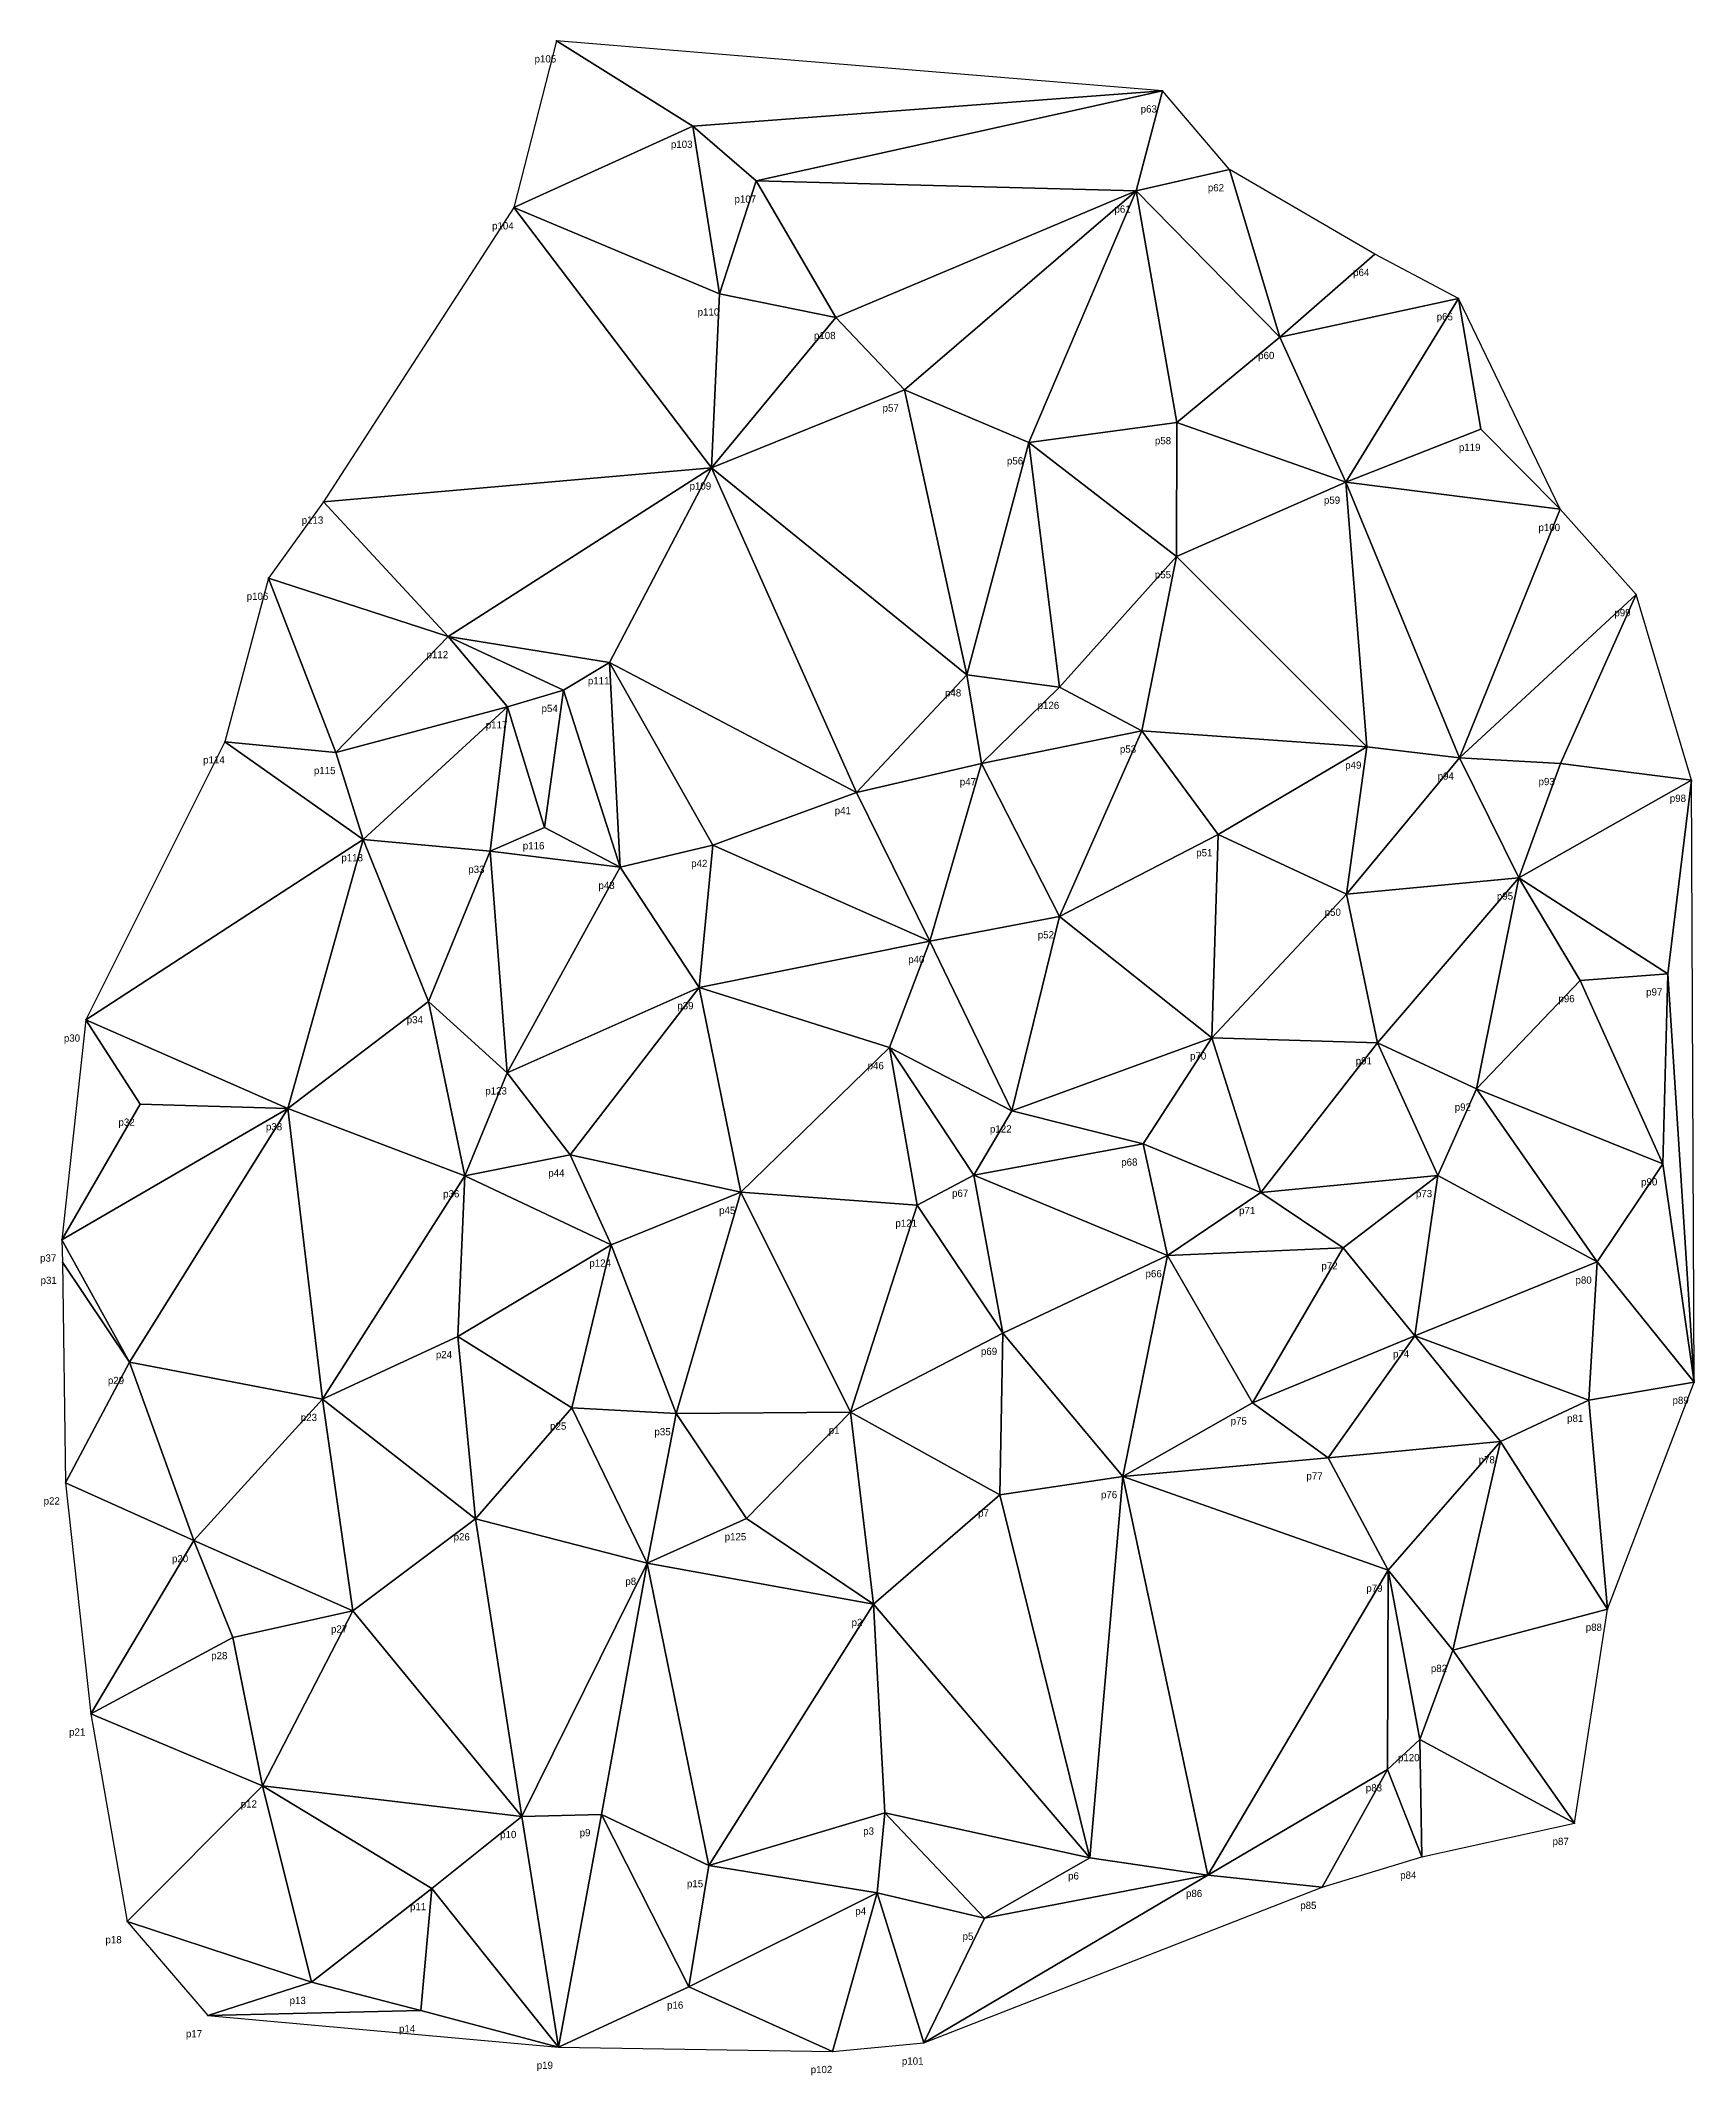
# Model space of a CAD drawing. Header units: metres. Extents: x 310 to 538, y 323 to 603.
import ezdxf

# ---------------------------------------------------------------- set-up
doc = ezdxf.new("R2010")
doc.units = ezdxf.units.M
doc.layers.add('shiti', color=10, linetype='CONTINUOUS')
doc.layers.add('zhuji', color=50, linetype='CONTINUOUS')

msp = doc.modelspace()

# ---------------------------------------------------------------- linework, layer by layer
for p in [(381.36, 603.18, 28.82), (464.84, 596.28, 31.75), (400.14, 591.41, 31.31), (408.9, 583.86, 33.69), (474.09, 585.43, 32.53), (375.51, 580.18, 30.22), (461.23, 582.49, 34.14), (494.1, 573.76, 31.33), (403.82, 568.31, 34.8), (505.61, 567.67, 29.51), (419.84, 565.07, 36.3), (481.02, 562.32, 34.47), (429.29, 555.09, 37.55), (466.8, 550.59, 37.23), (508.67, 549.66, 30.31), (446.42, 547.81, 38.34), (402.71, 544.34, 36.35), (490.08, 542.39, 33.84), (349.28, 539.64, 29.14), (519.63, 538.63, 29.28), (466.79, 532.14, 37.77), (341.71, 529.15, 27.06), (530.08, 526.89, 29.2), (366.48, 521.11, 31.67), (388.7, 517.51, 35.16), (437.89, 515.85, 39.99), (382.32, 513.7, 36.92), (450.64, 514.12, 40.1), (374.64, 511.44, 33.19), (461.98, 508.1, 40.22), (335.71, 506.62, 26.92), (350.97, 505.15, 29.65), (493.01, 505.89, 33.87), (439.93, 503.6, 41.04), (505.74, 504.38, 29.49), (519.64, 503.63, 28.96), (422.7, 499.63, 40.76), (537.72, 501.33, 27.6), (379.74, 494.79, 33.53), (472.49, 493.83, 39.88), (354.75, 493.14, 30.86), (372.23, 491.54, 33.05), (402.93, 492.35, 37.93), (390.16, 489.32, 36.34), (513.9, 487.85, 29.36), (490.18, 485.63, 36.45), (450.67, 482.52, 42.33), (432.82, 479.13, 42.34), (522.38, 473.73, 28.24), (534.46, 474.65, 28.18), (401.02, 472.76, 38.6), (316.53, 468.29, 27.03), (363.75, 470.83, 32.62), (471.64, 465.83, 41.44), (427.23, 464.5, 43.51), (494.46, 465.16, 34.6), (374.57, 461.02, 35.5), (508.1, 458.79, 31.09), (324.05, 456.71, 28.87), (344.36, 456.08, 30.19), (444.08, 455.78, 43.46), (383.25, 449.7, 36.94), (462.16, 451.21, 42.18), (533.77, 448.49, 25.88), (368.77, 446.84, 34.59), (438.86, 446.92, 43.51), (502.75, 446.87, 32.02), (406.78, 444.56, 41.69), (478.39, 444.54, 39.44), (431.06, 442.8, 43.9), (313.25, 438, 30.14), (388.9, 437.3, 38.2), (313.32, 434.93, 26.57), (465.51, 435.85, 40.61), (489.73, 436.92, 35.15), (524.73, 434.96, 28.89), (367.77, 424.7, 34.89), (442.84, 425.14, 42.23), (499.59, 424.8, 31.19), (322.59, 421.13, 27.76), (538.09, 418.4, 25.28), (349.16, 416.04, 31.75), (383.5, 414.85, 37.48), (477.23, 415.55, 36.17), (523.57, 415.92, 28.64), (397.87, 414.07, 39.5), (421.88, 414.28, 39.55), (511.39, 410.21, 29.09), (487.67, 407.98, 31.28), (313.74, 404.54, 26.91), (459.37, 405.41, 36.27), (442.45, 402.88, 37.95), (370.21, 399.59, 32.59), (407.54, 399.61, 37), (331.42, 396.59, 28.71), (393.86, 393.47, 32.54), (495.92, 392.51, 29.1), (353.32, 386.89, 30.55), (425.02, 387.8, 36.88), (526.14, 387.14, 25.93), (336.82, 383.23, 29.25), (504.81, 381.47, 28.34), (317.25, 372.7, 25.82), (500.28, 369.18, 27.7), (495.85, 365.02, 27.68), (340.89, 362.8, 26.82), (387.57, 358.85, 29.43), (426.62, 359.06, 31.23), (376.62, 358.59, 29.22), (521.57, 357.64, 25.85), (402.35, 351.82, 28.48), (454.84, 352.89, 28.5), (471.08, 350.47, 27.55), (500.58, 352.99, 26.1), (364.21, 348.66, 28.25), (425.53, 348.04, 27.42), (486.82, 348.82, 26.26), (322.26, 344.1, 24.37), (440.31, 344.57, 27.79), (347.62, 335.73, 26.23), (399.61, 335.09, 26.69), (333.34, 331.15, 24.69), (362.69, 331.84, 26.66), (381.66, 326.8, 26.76), (419.39, 326.22, 26.3), (431.95, 327.38, 26.61)]:
    msp.add_point(p)
at = {"layer": 'shiti'}
for points in [[(381.36, 603.18), (375.51, 580.18), (400.14, 591.41), (381.36, 603.18)], [(381.36, 603.18), (400.14, 591.41), (464.84, 596.28), (381.36, 603.18)], [(408.9, 583.86), (464.84, 596.28), (400.14, 591.41), (408.9, 583.86)], [(408.9, 583.86), (461.23, 582.49), (464.84, 596.28), (408.9, 583.86)], [(464.84, 596.28), (461.23, 582.49), (474.09, 585.43), (464.84, 596.28)], [(403.82, 568.31), (400.14, 591.41), (375.51, 580.18), (403.82, 568.31)], [(403.82, 568.31), (408.9, 583.86), (400.14, 591.41), (403.82, 568.31)], [(403.82, 568.31), (419.84, 565.07), (408.9, 583.86), (403.82, 568.31)], [(419.84, 565.07), (461.23, 582.49), (408.9, 583.86), (419.84, 565.07)], [(474.09, 585.43), (461.23, 582.49), (481.02, 562.32), (474.09, 585.43)], [(494.1, 573.76), (474.09, 585.43), (481.02, 562.32), (494.1, 573.76)], [(349.28, 539.64), (402.71, 544.34), (375.51, 580.18), (349.28, 539.64)], [(403.82, 568.31), (375.51, 580.18), (402.71, 544.34), (403.82, 568.31)], [(419.84, 565.07), (429.29, 555.09), (461.23, 582.49), (419.84, 565.07)], [(461.23, 582.49), (429.29, 555.09), (446.42, 547.81), (461.23, 582.49)], [(461.23, 582.49), (446.42, 547.81), (466.8, 550.59), (461.23, 582.49)], [(461.23, 582.49), (466.8, 550.59), (481.02, 562.32), (461.23, 582.49)], [(505.61, 567.67), (494.1, 573.76), (481.02, 562.32), (505.61, 567.67)], [(403.82, 568.31), (402.71, 544.34), (419.84, 565.07), (403.82, 568.31)], [(505.61, 567.67), (481.02, 562.32), (490.08, 542.39), (505.61, 567.67)], [(508.67, 549.66), (505.61, 567.67), (490.08, 542.39), (508.67, 549.66)], [(508.67, 549.66), (519.63, 538.63), (505.61, 567.67), (508.67, 549.66)], [(402.71, 544.34), (429.29, 555.09), (419.84, 565.07), (402.71, 544.34)], [(481.02, 562.32), (466.8, 550.59), (490.08, 542.39), (481.02, 562.32)], [(402.71, 544.34), (437.89, 515.85), (429.29, 555.09), (402.71, 544.34)], [(429.29, 555.09), (437.89, 515.85), (446.42, 547.81), (429.29, 555.09)], [(466.8, 550.59), (446.42, 547.81), (466.79, 532.14), (466.8, 550.59)], [(490.08, 542.39), (466.8, 550.59), (466.79, 532.14), (490.08, 542.39)], [(508.67, 549.66), (490.08, 542.39), (519.63, 538.63), (508.67, 549.66)], [(450.64, 514.12), (446.42, 547.81), (437.89, 515.85), (450.64, 514.12)], [(450.64, 514.12), (466.79, 532.14), (446.42, 547.81), (450.64, 514.12)], [(349.28, 539.64), (366.48, 521.11), (402.71, 544.34), (349.28, 539.64)], [(366.48, 521.11), (388.7, 517.51), (402.71, 544.34), (366.48, 521.11)], [(388.7, 517.51), (422.7, 499.63), (402.71, 544.34), (388.7, 517.51)], [(402.71, 544.34), (422.7, 499.63), (437.89, 515.85), (402.71, 544.34)], [(490.08, 542.39), (466.79, 532.14), (493.01, 505.89), (490.08, 542.39)], [(505.74, 504.38), (490.08, 542.39), (493.01, 505.89), (505.74, 504.38)], [(519.63, 538.63), (490.08, 542.39), (505.74, 504.38), (519.63, 538.63)], [(349.28, 539.64), (341.71, 529.15), (366.48, 521.11), (349.28, 539.64)], [(519.63, 538.63), (505.74, 504.38), (530.08, 526.89), (519.63, 538.63)], [(450.64, 514.12), (461.98, 508.1), (466.79, 532.14), (450.64, 514.12)], [(466.79, 532.14), (461.98, 508.1), (493.01, 505.89), (466.79, 532.14)], [(350.97, 505.15), (341.71, 529.15), (335.71, 506.62), (350.97, 505.15)], [(350.97, 505.15), (366.48, 521.11), (341.71, 529.15), (350.97, 505.15)], [(530.08, 526.89), (505.74, 504.38), (519.64, 503.63), (530.08, 526.89)], [(530.08, 526.89), (519.64, 503.63), (537.72, 501.33), (530.08, 526.89)], [(374.64, 511.44), (366.48, 521.11), (350.97, 505.15), (374.64, 511.44)], [(366.48, 521.11), (382.32, 513.7), (388.7, 517.51), (366.48, 521.11)], [(374.64, 511.44), (382.32, 513.7), (366.48, 521.11), (374.64, 511.44)], [(388.7, 517.51), (382.32, 513.7), (390.16, 489.32), (388.7, 517.51)], [(388.7, 517.51), (390.16, 489.32), (402.93, 492.35), (388.7, 517.51)], [(388.7, 517.51), (402.93, 492.35), (422.7, 499.63), (388.7, 517.51)], [(437.89, 515.85), (422.7, 499.63), (439.93, 503.6), (437.89, 515.85)], [(450.64, 514.12), (437.89, 515.85), (439.93, 503.6), (450.64, 514.12)], [(374.64, 511.44), (379.74, 494.79), (382.32, 513.7), (374.64, 511.44)], [(379.74, 494.79), (390.16, 489.32), (382.32, 513.7), (379.74, 494.79)], [(450.64, 514.12), (439.93, 503.6), (461.98, 508.1), (450.64, 514.12)], [(354.75, 493.14), (374.64, 511.44), (350.97, 505.15), (354.75, 493.14)], [(354.75, 493.14), (372.23, 491.54), (374.64, 511.44), (354.75, 493.14)], [(374.64, 511.44), (372.23, 491.54), (379.74, 494.79), (374.64, 511.44)], [(461.98, 508.1), (439.93, 503.6), (450.67, 482.52), (461.98, 508.1)], [(461.98, 508.1), (450.67, 482.52), (472.49, 493.83), (461.98, 508.1)], [(461.98, 508.1), (472.49, 493.83), (493.01, 505.89), (461.98, 508.1)], [(354.75, 493.14), (335.71, 506.62), (316.53, 468.29), (354.75, 493.14)], [(354.75, 493.14), (350.97, 505.15), (335.71, 506.62), (354.75, 493.14)], [(472.49, 493.83), (490.18, 485.63), (493.01, 505.89), (472.49, 493.83)], [(505.74, 504.38), (493.01, 505.89), (490.18, 485.63), (505.74, 504.38)], [(439.93, 503.6), (422.7, 499.63), (432.82, 479.13), (439.93, 503.6)], [(450.67, 482.52), (439.93, 503.6), (432.82, 479.13), (450.67, 482.52)], [(513.9, 487.85), (505.74, 504.38), (490.18, 485.63), (513.9, 487.85)], [(513.9, 487.85), (519.64, 503.63), (505.74, 504.38), (513.9, 487.85)], [(537.72, 501.33), (519.64, 503.63), (513.9, 487.85), (537.72, 501.33)], [(402.93, 492.35), (432.82, 479.13), (422.7, 499.63), (402.93, 492.35)], [(537.72, 501.33), (513.9, 487.85), (534.46, 474.65), (537.72, 501.33)], [(537.72, 501.33), (534.46, 474.65), (538.09, 418.4), (537.72, 501.33)], [(379.74, 494.79), (372.23, 491.54), (390.16, 489.32), (379.74, 494.79)], [(471.64, 465.83), (472.49, 493.83), (450.67, 482.52), (471.64, 465.83)], [(471.64, 465.83), (490.18, 485.63), (472.49, 493.83), (471.64, 465.83)], [(354.75, 493.14), (316.53, 468.29), (344.36, 456.08), (354.75, 493.14)], [(354.75, 493.14), (344.36, 456.08), (363.75, 470.83), (354.75, 493.14)], [(354.75, 493.14), (363.75, 470.83), (372.23, 491.54), (354.75, 493.14)], [(374.57, 461.02), (372.23, 491.54), (363.75, 470.83), (374.57, 461.02)], [(374.57, 461.02), (390.16, 489.32), (372.23, 491.54), (374.57, 461.02)], [(390.16, 489.32), (401.02, 472.76), (402.93, 492.35), (390.16, 489.32)], [(402.93, 492.35), (401.02, 472.76), (432.82, 479.13), (402.93, 492.35)], [(374.57, 461.02), (401.02, 472.76), (390.16, 489.32), (374.57, 461.02)], [(513.9, 487.85), (490.18, 485.63), (494.46, 465.16), (513.9, 487.85)], [(513.9, 487.85), (494.46, 465.16), (508.1, 458.79), (513.9, 487.85)], [(522.38, 473.73), (513.9, 487.85), (508.1, 458.79), (522.38, 473.73)], [(534.46, 474.65), (513.9, 487.85), (522.38, 473.73), (534.46, 474.65)], [(494.46, 465.16), (490.18, 485.63), (471.64, 465.83), (494.46, 465.16)], [(444.08, 455.78), (450.67, 482.52), (432.82, 479.13), (444.08, 455.78)], [(444.08, 455.78), (471.64, 465.83), (450.67, 482.52), (444.08, 455.78)], [(427.23, 464.5), (432.82, 479.13), (401.02, 472.76), (427.23, 464.5)], [(444.08, 455.78), (432.82, 479.13), (427.23, 464.5), (444.08, 455.78)], [(522.38, 473.73), (508.1, 458.79), (533.77, 448.49), (522.38, 473.73)], [(534.46, 474.65), (522.38, 473.73), (533.77, 448.49), (534.46, 474.65)], [(534.46, 474.65), (533.77, 448.49), (538.09, 418.4), (534.46, 474.65)], [(374.57, 461.02), (383.25, 449.7), (401.02, 472.76), (374.57, 461.02)], [(406.78, 444.56), (401.02, 472.76), (383.25, 449.7), (406.78, 444.56)], [(427.23, 464.5), (401.02, 472.76), (406.78, 444.56), (427.23, 464.5)], [(313.25, 438), (324.05, 456.71), (316.53, 468.29), (313.25, 438)], [(344.36, 456.08), (316.53, 468.29), (324.05, 456.71), (344.36, 456.08)], [(344.36, 456.08), (368.77, 446.84), (363.75, 470.83), (344.36, 456.08)], [(374.57, 461.02), (363.75, 470.83), (368.77, 446.84), (374.57, 461.02)], [(444.08, 455.78), (462.16, 451.21), (471.64, 465.83), (444.08, 455.78)], [(478.39, 444.54), (471.64, 465.83), (462.16, 451.21), (478.39, 444.54)], [(494.46, 465.16), (471.64, 465.83), (478.39, 444.54), (494.46, 465.16)], [(431.06, 442.8), (427.23, 464.5), (406.78, 444.56), (431.06, 442.8)], [(431.06, 442.8), (438.86, 446.92), (427.23, 464.5), (431.06, 442.8)], [(444.08, 455.78), (427.23, 464.5), (438.86, 446.92), (444.08, 455.78)], [(494.46, 465.16), (478.39, 444.54), (502.75, 446.87), (494.46, 465.16)], [(508.1, 458.79), (494.46, 465.16), (502.75, 446.87), (508.1, 458.79)], [(374.57, 461.02), (368.77, 446.84), (383.25, 449.7), (374.57, 461.02)], [(508.1, 458.79), (502.75, 446.87), (524.73, 434.96), (508.1, 458.79)], [(508.1, 458.79), (524.73, 434.96), (533.77, 448.49), (508.1, 458.79)], [(344.36, 456.08), (324.05, 456.71), (313.25, 438), (344.36, 456.08)], [(344.36, 456.08), (313.25, 438), (322.59, 421.13), (344.36, 456.08)], [(344.36, 456.08), (322.59, 421.13), (349.16, 416.04), (344.36, 456.08)], [(344.36, 456.08), (349.16, 416.04), (368.77, 446.84), (344.36, 456.08)], [(444.08, 455.78), (438.86, 446.92), (462.16, 451.21), (444.08, 455.78)], [(388.9, 437.3), (383.25, 449.7), (368.77, 446.84), (388.9, 437.3)], [(388.9, 437.3), (406.78, 444.56), (383.25, 449.7), (388.9, 437.3)], [(462.16, 451.21), (438.86, 446.92), (465.51, 435.85), (462.16, 451.21)], [(478.39, 444.54), (462.16, 451.21), (465.51, 435.85), (478.39, 444.54)], [(533.77, 448.49), (524.73, 434.96), (538.09, 418.4), (533.77, 448.49)], [(368.77, 446.84), (349.16, 416.04), (367.77, 424.7), (368.77, 446.84)], [(388.9, 437.3), (368.77, 446.84), (367.77, 424.7), (388.9, 437.3)], [(431.06, 442.8), (442.84, 425.14), (438.86, 446.92), (431.06, 442.8)], [(442.84, 425.14), (465.51, 435.85), (438.86, 446.92), (442.84, 425.14)], [(502.75, 446.87), (478.39, 444.54), (489.73, 436.92), (502.75, 446.87)], [(499.59, 424.8), (502.75, 446.87), (489.73, 436.92), (499.59, 424.8)], [(524.73, 434.96), (502.75, 446.87), (499.59, 424.8), (524.73, 434.96)], [(388.9, 437.3), (397.87, 414.07), (406.78, 444.56), (388.9, 437.3)], [(406.78, 444.56), (397.87, 414.07), (421.88, 414.28), (406.78, 444.56)], [(431.06, 442.8), (406.78, 444.56), (421.88, 414.28), (431.06, 442.8)], [(489.73, 436.92), (478.39, 444.54), (465.51, 435.85), (489.73, 436.92)], [(431.06, 442.8), (421.88, 414.28), (442.84, 425.14), (431.06, 442.8)], [(313.25, 438), (313.32, 434.93), (322.59, 421.13), (313.25, 438)], [(388.9, 437.3), (367.77, 424.7), (383.5, 414.85), (388.9, 437.3)], [(388.9, 437.3), (383.5, 414.85), (397.87, 414.07), (388.9, 437.3)], [(313.32, 434.93), (313.74, 404.54), (322.59, 421.13), (313.32, 434.93)], [(459.37, 405.41), (465.51, 435.85), (442.84, 425.14), (459.37, 405.41)], [(459.37, 405.41), (477.23, 415.55), (465.51, 435.85), (459.37, 405.41)], [(477.23, 415.55), (489.73, 436.92), (465.51, 435.85), (477.23, 415.55)], [(477.23, 415.55), (499.59, 424.8), (489.73, 436.92), (477.23, 415.55)], [(523.57, 415.92), (524.73, 434.96), (499.59, 424.8), (523.57, 415.92)], [(538.09, 418.4), (524.73, 434.96), (523.57, 415.92), (538.09, 418.4)], [(370.21, 399.59), (367.77, 424.7), (349.16, 416.04), (370.21, 399.59)], [(370.21, 399.59), (383.5, 414.85), (367.77, 424.7), (370.21, 399.59)], [(442.84, 425.14), (421.88, 414.28), (442.45, 402.88), (442.84, 425.14)], [(459.37, 405.41), (442.84, 425.14), (442.45, 402.88), (459.37, 405.41)], [(487.67, 407.98), (499.59, 424.8), (477.23, 415.55), (487.67, 407.98)], [(511.39, 410.21), (499.59, 424.8), (487.67, 407.98), (511.39, 410.21)], [(523.57, 415.92), (499.59, 424.8), (511.39, 410.21), (523.57, 415.92)], [(322.59, 421.13), (313.74, 404.54), (331.42, 396.59), (322.59, 421.13)], [(322.59, 421.13), (331.42, 396.59), (349.16, 416.04), (322.59, 421.13)], [(538.09, 418.4), (523.57, 415.92), (526.14, 387.14), (538.09, 418.4)], [(353.32, 386.89), (349.16, 416.04), (331.42, 396.59), (353.32, 386.89)], [(353.32, 386.89), (370.21, 399.59), (349.16, 416.04), (353.32, 386.89)], [(370.21, 399.59), (393.86, 393.47), (383.5, 414.85), (370.21, 399.59)], [(397.87, 414.07), (383.5, 414.85), (393.86, 393.47), (397.87, 414.07)], [(487.67, 407.98), (477.23, 415.55), (459.37, 405.41), (487.67, 407.98)], [(526.14, 387.14), (523.57, 415.92), (511.39, 410.21), (526.14, 387.14)], [(407.54, 399.61), (397.87, 414.07), (393.86, 393.47), (407.54, 399.61)], [(407.54, 399.61), (421.88, 414.28), (397.87, 414.07), (407.54, 399.61)], [(407.54, 399.61), (425.02, 387.8), (421.88, 414.28), (407.54, 399.61)], [(442.45, 402.88), (421.88, 414.28), (425.02, 387.8), (442.45, 402.88)], [(495.92, 392.51), (511.39, 410.21), (487.67, 407.98), (495.92, 392.51)], [(504.81, 381.47), (511.39, 410.21), (495.92, 392.51), (504.81, 381.47)], [(526.14, 387.14), (511.39, 410.21), (504.81, 381.47), (526.14, 387.14)], [(495.92, 392.51), (487.67, 407.98), (459.37, 405.41), (495.92, 392.51)], [(313.74, 404.54), (317.25, 372.7), (331.42, 396.59), (313.74, 404.54)], [(459.37, 405.41), (442.45, 402.88), (454.84, 352.89), (459.37, 405.41)], [(471.08, 350.47), (459.37, 405.41), (454.84, 352.89), (471.08, 350.47)], [(471.08, 350.47), (495.92, 392.51), (459.37, 405.41), (471.08, 350.47)], [(442.45, 402.88), (425.02, 387.8), (454.84, 352.89), (442.45, 402.88)], [(353.32, 386.89), (376.62, 358.59), (370.21, 399.59), (353.32, 386.89)], [(370.21, 399.59), (376.62, 358.59), (393.86, 393.47), (370.21, 399.59)], [(407.54, 399.61), (393.86, 393.47), (425.02, 387.8), (407.54, 399.61)], [(336.82, 383.23), (331.42, 396.59), (317.25, 372.7), (336.82, 383.23)], [(336.82, 383.23), (353.32, 386.89), (331.42, 396.59), (336.82, 383.23)], [(376.62, 358.59), (387.57, 358.85), (393.86, 393.47), (376.62, 358.59)], [(402.35, 351.82), (393.86, 393.47), (387.57, 358.85), (402.35, 351.82)], [(402.35, 351.82), (425.02, 387.8), (393.86, 393.47), (402.35, 351.82)], [(471.08, 350.47), (495.85, 365.02), (495.92, 392.51), (471.08, 350.47)], [(500.28, 369.18), (495.92, 392.51), (495.85, 365.02), (500.28, 369.18)], [(500.28, 369.18), (504.81, 381.47), (495.92, 392.51), (500.28, 369.18)], [(336.82, 383.23), (340.89, 362.8), (353.32, 386.89), (336.82, 383.23)], [(353.32, 386.89), (340.89, 362.8), (376.62, 358.59), (353.32, 386.89)], [(402.35, 351.82), (426.62, 359.06), (425.02, 387.8), (402.35, 351.82)], [(454.84, 352.89), (425.02, 387.8), (426.62, 359.06), (454.84, 352.89)], [(526.14, 387.14), (504.81, 381.47), (521.57, 357.64), (526.14, 387.14)], [(336.82, 383.23), (317.25, 372.7), (340.89, 362.8), (336.82, 383.23)], [(500.28, 369.18), (521.57, 357.64), (504.81, 381.47), (500.28, 369.18)], [(317.25, 372.7), (322.26, 344.1), (340.89, 362.8), (317.25, 372.7)], [(500.28, 369.18), (495.85, 365.02), (500.58, 352.99), (500.28, 369.18)], [(500.28, 369.18), (500.58, 352.99), (521.57, 357.64), (500.28, 369.18)], [(471.08, 350.47), (486.82, 348.82), (495.85, 365.02), (471.08, 350.47)], [(486.82, 348.82), (500.58, 352.99), (495.85, 365.02), (486.82, 348.82)], [(322.26, 344.1), (347.62, 335.73), (340.89, 362.8), (322.26, 344.1)], [(340.89, 362.8), (364.21, 348.66), (376.62, 358.59), (340.89, 362.8)], [(347.62, 335.73), (364.21, 348.66), (340.89, 362.8), (347.62, 335.73)], [(381.66, 326.8), (387.57, 358.85), (376.62, 358.59), (381.66, 326.8)], [(381.66, 326.8), (399.61, 335.09), (387.57, 358.85), (381.66, 326.8)], [(399.61, 335.09), (402.35, 351.82), (387.57, 358.85), (399.61, 335.09)], [(402.35, 351.82), (425.53, 348.04), (426.62, 359.06), (402.35, 351.82)], [(440.31, 344.57), (426.62, 359.06), (425.53, 348.04), (440.31, 344.57)], [(454.84, 352.89), (426.62, 359.06), (440.31, 344.57), (454.84, 352.89)], [(381.66, 326.8), (376.62, 358.59), (364.21, 348.66), (381.66, 326.8)], [(399.61, 335.09), (425.53, 348.04), (402.35, 351.82), (399.61, 335.09)], [(431.95, 327.38), (471.08, 350.47), (440.31, 344.57), (431.95, 327.38)], [(431.95, 327.38), (486.82, 348.82), (471.08, 350.47), (431.95, 327.38)], [(471.08, 350.47), (454.84, 352.89), (440.31, 344.57), (471.08, 350.47)], [(362.69, 331.84), (364.21, 348.66), (347.62, 335.73), (362.69, 331.84)], [(381.66, 326.8), (364.21, 348.66), (362.69, 331.84), (381.66, 326.8)], [(419.39, 326.22), (425.53, 348.04), (399.61, 335.09), (419.39, 326.22)], [(419.39, 326.22), (431.95, 327.38), (425.53, 348.04), (419.39, 326.22)], [(431.95, 327.38), (440.31, 344.57), (425.53, 348.04), (431.95, 327.38)], [(322.26, 344.1), (333.34, 331.15), (347.62, 335.73), (322.26, 344.1)], [(333.34, 331.15), (362.69, 331.84), (347.62, 335.73), (333.34, 331.15)], [(419.39, 326.22), (399.61, 335.09), (381.66, 326.8), (419.39, 326.22)], [(381.66, 326.8), (362.69, 331.84), (333.34, 331.15), (381.66, 326.8)]]:
    msp.add_lwpolyline(points, dxfattribs=at)

# ---------------------------------------------------------------- texts
at = {"layer": 'zhuji'}
for s, p in [('p105', (378.36, 600.18)), ('p63', (461.84, 593.28)), ('p103', (397.14, 588.41)), ('p62', (471.09, 582.43)), ('p107', (405.9, 580.86)), ('p61', (458.23, 579.49)), ('p104', (372.51, 577.18)), ('p64', (491.1, 570.76)), ('p110', (400.82, 565.31)), ('p65', (502.61, 564.67)), ('p108', (416.84, 562.07)), ('p60', (478.02, 559.32)), ('p57', (426.29, 552.09)), ('p58', (463.8, 547.59)), ('p119', (505.67, 546.66)), ('p56', (443.42, 544.81)), ('p109', (399.71, 541.34)), ('p59', (487.08, 539.39)), ('p113', (346.28, 536.64)), ('p100', (516.63, 535.63)), ('p55', (463.79, 529.14)), ('p106', (338.71, 526.15)), ('p99', (527.08, 523.89)), ('p112', (363.48, 518.11)), ('p111', (385.7, 514.51)), ('p48', (434.89, 512.85)), ('p54', (379.32, 510.7)), ('p126', (447.64, 511.12)), ('p117', (371.64, 508.44)), ('p114', (332.71, 503.62)), ('p53', (458.98, 505.1)), ('p115', (347.97, 502.15)), ('p49', (490.01, 502.89)), ('p94', (502.74, 501.38)), ('p47', (436.93, 500.6)), ('p93', (516.64, 500.63)), ('p98', (534.72, 498.33)), ('p41', (419.7, 496.63)), ('p118', (351.75, 490.14)), ('p116', (376.74, 491.79)), ('p51', (469.49, 490.83)), ('p33', (369.23, 488.54)), ('p42', (399.93, 489.35)), ('p43', (387.16, 486.32)), ('p95', (510.9, 484.85)), ('p50', (487.18, 482.63)), ('p52', (447.67, 479.52)), ('p40', (429.82, 476.13)), ('p96', (519.38, 470.73)), ('p97', (531.46, 471.65)), ('p34', (360.75, 467.83)), ('p39', (398.02, 469.76)), ('p30', (313.53, 465.29)), ('p46', (424.23, 461.5)), ('p70', (468.64, 462.83)), ('p91', (491.46, 462.16)), ('p123', (371.57, 458.02)), ('p32', (321.05, 453.71)), ('p38', (341.36, 453.08)), ('p92', (505.1, 455.79)), ('p122', (441.08, 452.78)), ('p68', (459.16, 448.21)), ('p44', (380.25, 446.7)), ('p90', (530.77, 445.49)), ('p36', (365.77, 443.84)), ('p67', (435.86, 443.92)), ('p73', (499.75, 443.87)), ('p45', (403.78, 441.56)), ('p121', (428.06, 439.8)), ('p71', (475.39, 441.54)), ('p37', (310.25, 435)), ('p124', (385.9, 434.3)), ('p72', (486.73, 433.92)), ('p31', (310.32, 431.93)), ('p66', (462.51, 432.85)), ('p80', (521.73, 431.96)), ('p24', (364.77, 421.7)), ('p69', (439.84, 422.14)), ('p74', (496.59, 421.8)), ('p29', (319.59, 418.13)), ('p89', (535.09, 415.4)), ('p23', (346.16, 413.04)), ('p25', (380.5, 411.85)), ('p35', (394.87, 411.07)), ('p1', (418.88, 411.28)), ('p75', (474.23, 412.55)), ('p81', (520.57, 412.92)), ('p78', (508.39, 407.21)), ('p77', (484.67, 404.98)), ('p22', (310.74, 401.54)), ('p7', (439.45, 399.88)), ('p76', (456.37, 402.41)), ('p26', (367.21, 396.59)), ('p125', (404.54, 396.61)), ('p20', (328.42, 393.59)), ('p8', (390.86, 390.47)), ('p79', (492.92, 389.51)), ('p27', (350.32, 383.89)), ('p2', (422.02, 384.8)), ('p88', (523.14, 384.14)), ('p28', (333.82, 380.23)), ('p82', (501.81, 378.47)), ('p21', (314.25, 369.7)), ('p120', (497.28, 366.18)), ('p83', (492.85, 362.02)), ('p12', (337.89, 359.8)), ('p10', (373.62, 355.59)), ('p9', (384.57, 355.85)), ('p3', (423.62, 356.06)), ('p87', (518.57, 354.64)), ('p6', (451.84, 349.89)), ('p84', (497.58, 349.99)), ('p15', (399.35, 348.82)), ('p86', (468.08, 347.47)), ('p11', (361.21, 345.66)), ('p4', (422.53, 345.04)), ('p85', (483.82, 345.82)), ('p18', (319.26, 341.1)), ('p5', (437.31, 341.57)), ('p13', (344.62, 332.73)), ('p16', (396.61, 332.09)), ('p17', (330.34, 328.15)), ('p14', (359.69, 328.84)), ('p101', (428.95, 324.38)), ('p19', (378.66, 323.8)), ('p102', (416.39, 323.22))]:
    msp.add_text(s, height=1, dxfattribs=at).set_placement(p)

doc.saveas('drawing.dxf')
